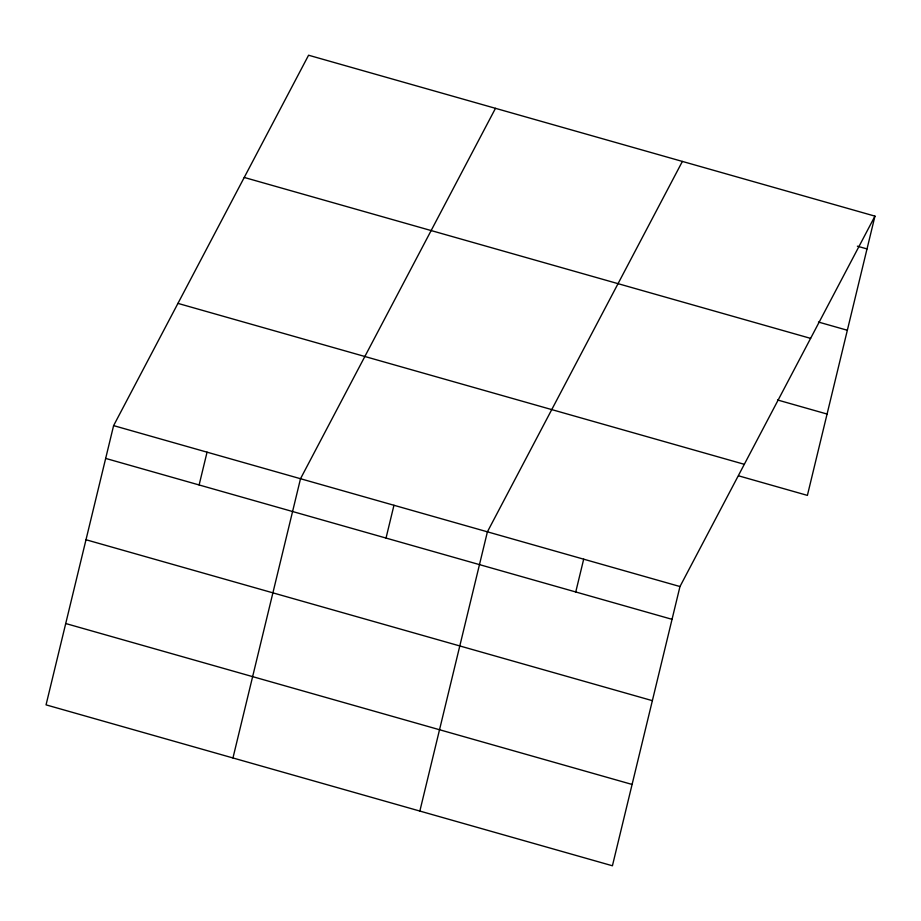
<?xml version="1.0" encoding="UTF-8"?>
<svg xmlns="http://www.w3.org/2000/svg" width="921" height="921" viewBox="0 0 921 921"><rect width="100%" height="100%" fill="white"/><g stroke="black" fill="none" stroke-linecap="round" stroke-linejoin="round"><path stroke-width="1.38" d="M113.605 425.617L46.05 704.864L612.419 865.775L679.974 586.539L874.95 216.136L308.581 55.225L113.605 425.617L679.974 586.539M199.12 484.964L207.052 452.176M232.955 757.96L300.511 478.724L495.486 108.321M386.026 538.071L393.958 505.272M419.849 811.067L487.405 531.831L682.38 161.428M575.752 591.973L583.684 559.185M874.95 216.136L807.395 495.383L738.619 475.835M857.393 246.195L867.018 248.935M818.458 322.051L847.343 330.259M244.238 177.454L810.607 338.375M777.554 399.979L827.07 414.047M177.949 303.389L744.318 464.311M105.673 458.416L672.042 619.326M85.998 539.741L652.367 700.662M65.725 623.529L632.094 784.45"/></g></svg>
